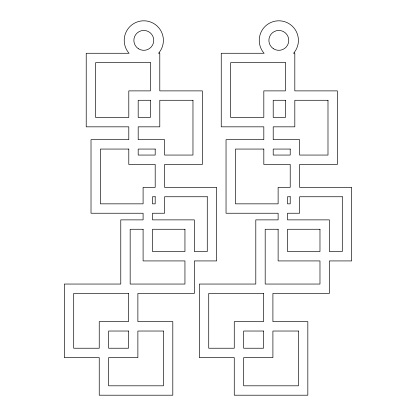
<?xml version="1.0" encoding="UTF-8"?>
<svg xmlns="http://www.w3.org/2000/svg" width="416" height="416" viewBox="0 0 416 416"><rect width="100%" height="100%" fill="white"/><g stroke="black" fill="none" stroke-linecap="round" stroke-linejoin="round"><path stroke-width="0.62" d="M159.344 52.307L158.501 53.269L159.791 53.269L159.791 90.886L202.358 90.886L202.358 164.45L164.585 164.45L164.585 187.361L216.663 187.361L216.663 260.926L194.345 260.926L194.345 293.441L137.878 293.441L137.878 321.636L172.806 321.636L172.806 395.2L99.237 395.2L99.237 357.62L64.314 357.62L64.314 284.05L120.775 284.05L120.775 219.877L143.094 219.877L143.094 213.236L91.016 213.236L91.016 139.672L128.794 139.672L128.794 126.833L86.221 126.833L86.221 53.269L129.106 53.269L128.268 52.307A19.583 19.583 0 0 1 130.572 25.943A19.583 19.583 0 0 1 157.035 25.943A19.583 19.583 0 0 1 159.344 52.307M294.367 52.307L293.524 53.269L294.814 53.269L294.814 90.886L337.381 90.886L337.381 164.45L299.608 164.45L299.608 187.361L351.686 187.361L351.686 260.926L329.368 260.926L329.368 293.441L272.906 293.441L272.906 321.636L307.83 321.636L307.83 395.2L234.265 395.2L234.265 357.62L199.337 357.62L199.337 284.05L255.798 284.05L255.798 219.877L278.122 219.877L278.122 213.236L226.039 213.236L226.039 139.672L263.817 139.672L263.817 126.833L221.244 126.833L221.244 53.269L264.134 53.269L263.292 52.307A19.583 19.583 0 0 1 265.595 25.943A19.583 19.583 0 0 1 292.058 25.943A19.583 19.583 0 0 1 294.367 52.307M150.394 62.66L95.612 62.66L95.612 117.442L128.794 117.442L128.794 90.886L150.394 90.886L150.394 62.66M285.423 62.66L230.636 62.66L230.636 117.442L263.817 117.442L263.817 90.886L285.423 90.886L285.423 62.66M150.394 100.277L138.185 100.277L138.185 117.442L150.394 117.442L150.394 100.277M192.967 100.277L159.791 100.277L159.791 126.833L138.185 126.833L138.185 139.672L164.585 139.672L164.585 155.059L192.967 155.059L192.967 100.277M285.423 100.277L273.208 100.277L273.208 117.442L285.423 117.442L285.423 100.277M327.99 100.277L294.814 100.277L294.814 126.833L273.208 126.833L273.208 139.672L299.608 139.672L299.608 155.059L327.99 155.059L327.99 100.277M128.794 149.063L100.407 149.063L100.407 203.845L143.094 203.845L143.094 187.361L155.194 187.361L155.194 164.45L128.794 164.45L128.794 149.063M155.194 149.063L138.185 149.063L138.185 155.059L155.194 155.059L155.194 149.063M263.817 149.063L235.435 149.063L235.435 203.845L278.122 203.845L278.122 187.361L290.217 187.361L290.217 164.45L263.817 164.45L263.817 149.063M290.217 149.063L273.208 149.063L273.208 155.059L290.217 155.059L290.217 149.063M155.194 196.752L152.485 196.752L152.485 203.845L155.194 203.845L155.194 196.752M207.272 196.752L164.585 196.752L164.585 213.236L152.485 213.236L152.485 219.877L194.345 219.877L194.345 251.534L207.272 251.534L207.272 196.752M290.217 196.752L287.513 196.752L287.513 203.845L290.217 203.845L290.217 196.752M342.295 196.752L299.608 196.752L299.608 213.236L287.513 213.236L287.513 219.877L329.368 219.877L329.368 251.534L342.295 251.534L342.295 196.752M143.094 229.268L130.166 229.268L130.166 284.05L184.948 284.05L184.948 260.926L143.094 260.926L143.094 229.268M184.948 229.268L152.485 229.268L152.485 251.534L184.948 251.534L184.948 229.268M278.122 229.268L265.19 229.268L265.19 284.05L319.977 284.05L319.977 260.926L278.122 260.926L278.122 229.268M319.977 229.268L287.513 229.268L287.513 251.534L319.977 251.534L319.977 229.268M128.487 293.441L73.705 293.441L73.705 348.228L99.237 348.228L99.237 321.636L128.487 321.636L128.487 293.441M263.515 293.441L208.728 293.441L208.728 348.228L234.265 348.228L234.265 321.636L263.515 321.636L263.515 293.441M128.487 331.027L108.628 331.027L108.628 348.228L128.487 348.228L128.487 331.027M163.415 331.027L137.878 331.027L137.878 357.62L108.628 357.62L108.628 385.809L163.415 385.809L163.415 331.027M263.515 331.027L243.656 331.027L243.656 348.228L263.515 348.228L263.515 331.027M298.438 331.027L272.906 331.027L272.906 357.62L243.656 357.62L243.656 385.809L298.438 385.809L298.438 331.027M138.497 48.786A9.937 9.937 0 0 0 153.738 40.778A9.937 9.937 0 0 0 139.178 31.585A9.937 9.937 0 0 0 138.497 48.786M273.52 48.786A9.937 9.937 0 0 0 288.761 40.778A9.937 9.937 0 0 0 274.206 31.585A9.937 9.937 0 0 0 273.52 48.786"/></g></svg>
